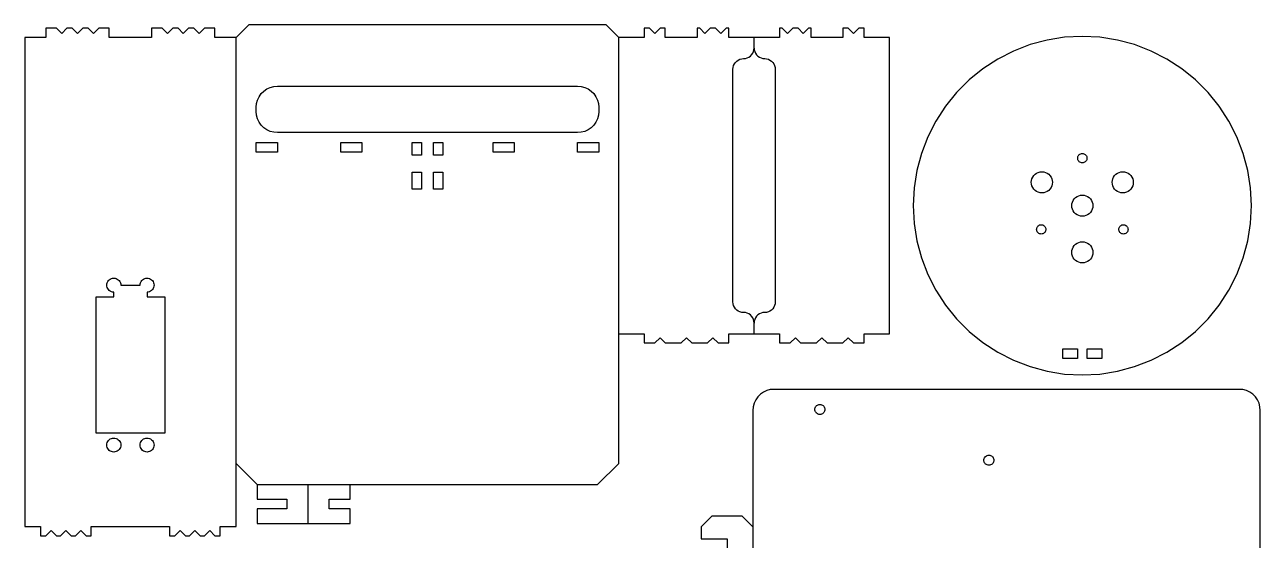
# Model space of a CAD drawing. Extents: x 1 to 379, y -3 to 378.
# Drawn here: x 1 to 372.1, y 222.9 to 377.7 of the extents above; entities that cross this region are included whole.
import ezdxf

# ---------------------------------------------------------------- set-up
doc = ezdxf.new("R2010")
doc.units = 0
doc.layers.add('SHEET_VIEW_1_DRAWING_1', color=7, linetype='CONTINUOUS')

msp = doc.modelspace()

# ---------------------------------------------------------------- linework, layer by layer
at = {"layer": 'SHEET_VIEW_1_DRAWING_1', "color": 5}
for p, q in [((10.52, 376.64), (7.35, 376.64)), ((7.35, 376.64), (7.35, 373.84)), ((12.11, 375.05), (10.52, 376.64)), ((13.7, 376.64), (12.11, 375.05)), ((15.29, 376.64), (13.7, 376.64)), ((16.88, 375.05), (15.29, 376.64)), ((18.46, 376.64), (16.88, 375.05)), ((20.05, 376.64), (18.46, 376.64)), ((21.64, 375.05), (20.05, 376.64)), ((23.22, 376.64), (21.64, 375.05)), ((26.4, 376.64), (23.22, 376.64)), ((26.4, 373.84), (26.4, 376.64)), ((39.1, 376.64), (39.1, 373.84)), ((42.27, 376.64), (39.1, 376.64)), ((43.86, 375.05), (42.27, 376.64)), ((45.45, 376.64), (43.86, 375.05)), ((47.04, 376.64), (45.45, 376.64)), ((48.62, 375.05), (47.04, 376.64)), ((50.21, 376.64), (48.62, 375.05)), ((51.8, 376.64), (50.21, 376.64)), ((53.39, 375.05), (51.8, 376.64)), ((54.97, 376.64), (53.39, 375.05)), ((58.15, 376.64), (54.97, 376.64)), ((58.15, 373.84), (58.15, 376.64)), ((68.31, 377.65), (64.5, 373.84)), ((175.62, 377.65), (68.31, 377.65)), ((179.43, 373.84), (175.62, 377.65)), ((187.05, 376.64), (187.05, 373.84)), ((188.64, 376.64), (187.05, 376.64)), ((190.23, 375.05), (188.64, 376.64)), ((191.82, 376.64), (190.23, 375.05)), ((193.4, 376.64), (191.82, 376.64)), ((193.4, 373.84), (193.4, 376.64)), ((202.93, 376.64), (202.93, 373.84)), ((203.72, 376.64), (202.93, 376.64)), ((205.31, 375.05), (203.72, 376.64)), ((206.9, 376.64), (205.31, 375.05)), ((208.49, 376.64), (206.9, 376.64)), ((210.07, 375.05), (208.49, 376.64)), ((211.66, 376.64), (210.07, 375.05)), ((212.45, 376.64), (211.66, 376.64)), ((212.45, 373.84), (212.45, 376.64)), ((228.49, 376.64), (227.69, 376.64)), ((227.69, 376.64), (227.69, 373.84)), ((230.08, 375.05), (228.49, 376.64)), ((231.66, 376.64), (230.08, 375.05)), ((233.25, 376.64), (231.66, 376.64)), ((234.84, 375.05), (233.25, 376.64)), ((236.43, 376.64), (234.84, 375.05)), ((237.22, 376.64), (236.43, 376.64)), ((237.22, 373.84), (237.22, 376.64)), ((246.74, 376.64), (246.74, 373.84)), ((248.33, 376.64), (246.74, 376.64)), ((249.92, 375.05), (248.33, 376.64)), ((251.51, 376.64), (249.92, 375.05)), ((253.09, 376.64), (251.51, 376.64)), ((253.09, 373.84), (253.09, 376.64)), ((7.35, 373.84), (1, 373.84)), ((1, 373.84), (1, 227.03)), ((39.1, 373.84), (26.4, 373.84)), ((64.5, 373.84), (58.15, 373.84)), ((64.5, 227.03), (64.5, 373.84)), ((179.43, 246.02), (179.43, 373.84)), ((187.05, 373.84), (179.43, 373.84)), ((202.93, 373.84), (193.4, 373.84)), ((220.07, 373.84), (212.45, 373.84)), ((227.69, 373.84), (220.07, 373.84)), ((220.07, 370.67), (220.07, 373.84)), ((246.74, 373.84), (237.22, 373.84)), ((260.71, 373.84), (253.09, 373.84)), ((260.71, 284.94), (260.71, 373.84)), ((302.94, 371.68), (297.98, 369.77)), ((308.08, 373.05), (302.94, 371.68)), ((313.33, 373.88), (308.08, 373.05)), ((318.64, 374.16), (313.33, 373.88)), ((323.95, 373.88), (318.64, 374.16)), ((329.2, 373.05), (323.95, 373.88)), ((334.34, 371.68), (329.2, 373.05)), ((339.3, 369.77), (334.34, 371.68)), ((215.81, 367.3), (216.35, 367.45)), ((216.35, 367.45), (216.9, 367.49)), ((216.9, 367.49), (217.45, 367.54)), ((217.45, 367.54), (217.99, 367.69)), ((217.99, 367.69), (218.49, 367.92)), ((218.49, 367.92), (218.94, 368.24)), ((218.94, 368.24), (219.33, 368.63)), ((219.33, 368.63), (219.65, 369.08)), ((219.65, 369.08), (219.88, 369.58)), ((219.88, 369.58), (220.03, 370.12)), ((220.03, 370.12), (220.07, 370.67)), ((220.07, 370.67), (220.12, 370.12)), ((220.12, 370.12), (220.27, 369.58)), ((220.27, 369.58), (220.5, 369.08)), ((220.5, 369.08), (220.82, 368.63)), ((220.82, 368.63), (221.21, 368.24)), ((221.21, 368.24), (221.66, 367.92)), ((221.66, 367.92), (222.16, 367.69)), ((222.16, 367.69), (222.7, 367.54)), ((222.7, 367.54), (223.25, 367.49)), ((223.25, 367.49), (223.8, 367.45)), ((223.8, 367.45), (224.34, 367.3)), ((297.98, 369.77), (293.24, 367.36)), ((344.04, 367.36), (339.3, 369.77)), ((213.72, 364.32), (213.77, 364.87)), ((213.72, 294.47), (213.72, 364.32)), ((213.77, 364.87), (213.92, 365.4)), ((213.92, 365.4), (214.15, 365.91)), ((214.15, 365.91), (214.47, 366.36)), ((214.47, 366.36), (214.86, 366.75)), ((214.86, 366.75), (215.31, 367.07)), ((215.31, 367.07), (215.81, 367.3)), ((224.34, 367.3), (224.84, 367.07)), ((224.84, 367.07), (225.29, 366.75)), ((225.29, 366.75), (225.68, 366.36)), ((225.68, 366.36), (226, 365.91)), ((226, 365.91), (226.23, 365.4)), ((226.23, 365.4), (226.38, 364.87)), ((226.38, 364.87), (226.42, 364.32)), ((226.42, 364.32), (226.42, 294.47)), ((288.78, 364.46), (284.65, 361.11)), ((293.24, 367.36), (288.78, 364.46)), ((348.5, 364.46), (344.04, 367.36)), ((352.63, 361.11), (348.5, 364.46)), ((284.65, 361.11), (280.89, 357.35)), ((356.39, 357.35), (352.63, 361.11)), ((71.38, 356.06), (72.02, 356.97)), ((72.02, 356.97), (72.8, 357.75)), ((72.8, 357.75), (73.71, 358.39)), ((73.71, 358.39), (74.71, 358.86)), ((74.71, 358.86), (75.78, 359.14)), ((75.78, 359.14), (76.88, 359.24)), ((76.88, 359.24), (167.05, 359.24)), ((167.05, 359.24), (168.16, 359.14)), ((168.16, 359.14), (169.22, 358.86)), ((169.22, 358.86), (170.23, 358.39)), ((170.23, 358.39), (171.13, 357.75)), ((171.13, 357.75), (171.92, 356.97)), ((171.92, 356.97), (172.55, 356.06)), ((280.89, 357.35), (277.54, 353.22)), ((359.74, 353.22), (356.39, 357.35)), ((70.53, 352.89), (70.63, 353.99)), ((70.53, 351.62), (70.53, 352.89)), ((70.63, 353.99), (70.92, 355.06)), ((70.92, 355.06), (71.38, 356.06)), ((172.55, 356.06), (173.02, 355.06)), ((173.02, 355.06), (173.31, 353.99)), ((173.31, 353.99), (173.4, 352.89)), ((173.4, 352.89), (173.4, 351.62)), ((277.54, 353.22), (274.65, 348.76)), ((362.64, 348.76), (359.74, 353.22)), ((70.63, 350.52), (70.53, 351.62)), ((70.92, 349.45), (70.63, 350.52)), ((71.38, 348.44), (70.92, 349.45)), ((173.02, 349.45), (172.55, 348.44)), ((173.31, 350.52), (173.02, 349.45)), ((173.4, 351.62), (173.31, 350.52)), ((72.02, 347.54), (71.38, 348.44)), ((72.8, 346.75), (72.02, 347.54)), ((73.71, 346.12), (72.8, 346.75)), ((74.71, 345.65), (73.71, 346.12)), ((75.78, 345.37), (74.71, 345.65)), ((76.88, 345.27), (75.78, 345.37)), ((167.05, 345.27), (76.88, 345.27)), ((168.16, 345.37), (167.05, 345.27)), ((169.22, 345.65), (168.16, 345.37)), ((170.23, 346.12), (169.22, 345.65)), ((171.13, 346.75), (170.23, 346.12)), ((171.92, 347.54), (171.13, 346.75)), ((172.55, 348.44), (171.92, 347.54)), ((274.65, 348.76), (272.23, 344.02)), ((365.05, 344.02), (362.64, 348.76)), ((70.53, 339.37), (70.53, 342.29)), ((70.53, 342.29), (76.88, 342.29)), ((76.88, 342.29), (76.88, 339.37)), ((95.93, 339.37), (95.93, 342.29)), ((95.93, 342.29), (102.28, 342.29)), ((102.28, 342.29), (102.28, 339.37)), ((117.4, 342.29), (120.19, 342.29)), ((117.4, 338.48), (117.4, 342.29)), ((120.19, 342.29), (120.19, 338.48)), ((123.75, 338.48), (123.75, 342.29)), ((123.75, 342.29), (126.54, 342.29)), ((126.54, 342.29), (126.54, 338.48)), ((141.65, 342.29), (148, 342.29)), ((141.65, 339.37), (141.65, 342.29)), ((148, 342.29), (148, 339.37)), ((167.05, 342.29), (173.4, 342.29)), ((167.05, 339.37), (167.05, 342.29)), ((173.4, 342.29), (173.4, 339.37)), ((272.23, 344.02), (270.33, 339.06)), ((366.96, 339.06), (365.05, 344.02)), ((76.88, 339.37), (70.53, 339.37)), ((102.28, 339.37), (95.93, 339.37)), ((120.19, 338.48), (117.4, 338.48)), ((126.54, 338.48), (123.75, 338.48)), ((148, 339.37), (141.65, 339.37)), ((173.4, 339.37), (167.05, 339.37)), ((270.33, 339.06), (268.95, 333.92)), ((317.25, 337.6), (317.27, 337.84)), ((317.27, 337.84), (317.33, 338.08)), ((317.33, 338.08), (317.43, 338.3)), ((317.43, 338.3), (317.57, 338.5)), ((317.57, 338.5), (317.74, 338.67)), ((317.74, 338.67), (317.94, 338.81)), ((317.94, 338.81), (318.16, 338.91)), ((318.16, 338.91), (318.4, 338.98)), ((318.4, 338.98), (318.64, 339)), ((318.64, 339), (318.89, 338.98)), ((318.89, 338.98), (319.12, 338.91)), ((319.12, 338.91), (319.34, 338.81)), ((319.34, 338.81), (319.54, 338.67)), ((319.54, 338.67), (319.71, 338.5)), ((319.71, 338.5), (319.85, 338.3)), ((319.85, 338.3), (319.96, 338.08)), ((319.96, 338.08), (320.02, 337.84)), ((320.02, 337.84), (320.04, 337.6)), ((368.33, 333.92), (366.96, 339.06)), ((317.27, 337.36), (317.25, 337.6)), ((317.33, 337.12), (317.27, 337.36)), ((317.43, 336.9), (317.33, 337.12)), ((317.57, 336.7), (317.43, 336.9)), ((317.74, 336.53), (317.57, 336.7)), ((317.94, 336.39), (317.74, 336.53)), ((318.16, 336.29), (317.94, 336.39)), ((318.4, 336.22), (318.16, 336.29)), ((318.64, 336.2), (318.4, 336.22)), ((318.89, 336.22), (318.64, 336.2)), ((319.12, 336.29), (318.89, 336.22)), ((319.34, 336.39), (319.12, 336.29)), ((319.54, 336.53), (319.34, 336.39)), ((319.71, 336.7), (319.54, 336.53)), ((319.85, 336.9), (319.71, 336.7)), ((319.96, 337.12), (319.85, 336.9)), ((320.02, 337.36), (319.96, 337.12)), ((320.04, 337.6), (320.02, 337.36)), ((117.4, 333.41), (120.19, 333.41)), ((117.4, 328.33), (117.4, 333.41)), ((120.19, 333.41), (120.19, 328.33)), ((123.75, 328.33), (123.75, 333.41)), ((123.75, 333.41), (126.54, 333.41)), ((126.54, 333.41), (126.54, 328.33)), ((268.95, 333.92), (268.12, 328.67)), ((303.32, 330.37), (303.37, 330.92)), ((303.37, 329.82), (303.32, 330.37)), ((303.37, 330.92), (303.52, 331.46)), ((303.52, 331.46), (303.75, 331.96)), ((303.75, 331.96), (304.07, 332.41)), ((304.07, 332.41), (304.46, 332.81)), ((304.46, 332.81), (304.91, 333.12)), ((304.91, 333.12), (305.41, 333.36)), ((305.41, 333.36), (305.95, 333.5)), ((305.95, 333.5), (306.5, 333.55)), ((306.5, 333.55), (307.05, 333.5)), ((307.05, 333.5), (307.59, 333.36)), ((307.59, 333.36), (308.09, 333.12)), ((308.09, 333.12), (308.54, 332.81)), ((308.54, 332.81), (308.93, 332.41)), ((308.93, 332.41), (309.25, 331.96)), ((309.25, 331.96), (309.48, 331.46)), ((309.48, 331.46), (309.63, 330.92)), ((309.63, 330.92), (309.67, 330.37)), ((309.67, 330.37), (309.63, 329.82)), ((327.61, 330.37), (327.66, 330.92)), ((327.66, 329.82), (327.61, 330.37)), ((327.66, 330.92), (327.8, 331.46)), ((327.8, 331.46), (328.04, 331.96)), ((328.04, 331.96), (328.35, 332.41)), ((328.35, 332.41), (328.74, 332.81)), ((328.74, 332.81), (329.2, 333.12)), ((329.2, 333.12), (329.7, 333.36)), ((329.7, 333.36), (330.23, 333.5)), ((330.23, 333.5), (330.79, 333.55)), ((330.79, 333.55), (331.34, 333.5)), ((331.34, 333.5), (331.87, 333.36)), ((331.87, 333.36), (332.37, 333.12)), ((332.37, 333.12), (332.83, 332.81)), ((332.83, 332.81), (333.22, 332.41)), ((333.22, 332.41), (333.54, 331.96)), ((333.54, 331.96), (333.77, 331.46)), ((333.77, 331.46), (333.91, 330.92)), ((333.91, 330.92), (333.96, 330.37)), ((333.96, 330.37), (333.91, 329.82)), ((369.16, 328.67), (368.33, 333.92)), ((120.19, 328.33), (117.4, 328.33)), ((126.54, 328.33), (123.75, 328.33)), ((268.12, 328.67), (267.84, 323.36)), ((303.52, 329.29), (303.37, 329.82)), ((303.75, 328.79), (303.52, 329.29)), ((304.07, 328.33), (303.75, 328.79)), ((304.46, 327.94), (304.07, 328.33)), ((304.91, 327.62), (304.46, 327.94)), ((305.41, 327.39), (304.91, 327.62)), ((305.95, 327.25), (305.41, 327.39)), ((306.5, 327.2), (305.95, 327.25)), ((307.05, 327.25), (306.5, 327.2)), ((307.59, 327.39), (307.05, 327.25)), ((308.09, 327.62), (307.59, 327.39)), ((308.54, 327.94), (308.09, 327.62)), ((308.93, 328.33), (308.54, 327.94)), ((309.25, 328.79), (308.93, 328.33)), ((309.48, 329.29), (309.25, 328.79)), ((309.63, 329.82), (309.48, 329.29)), ((327.8, 329.29), (327.66, 329.82)), ((328.04, 328.79), (327.8, 329.29)), ((328.35, 328.33), (328.04, 328.79)), ((328.74, 327.94), (328.35, 328.33)), ((329.2, 327.62), (328.74, 327.94)), ((329.7, 327.39), (329.2, 327.62)), ((330.23, 327.25), (329.7, 327.39)), ((330.79, 327.2), (330.23, 327.25)), ((331.34, 327.25), (330.79, 327.2)), ((331.87, 327.39), (331.34, 327.25)), ((332.37, 327.62), (331.87, 327.39)), ((332.83, 327.94), (332.37, 327.62)), ((333.22, 328.33), (332.83, 327.94)), ((333.54, 328.79), (333.22, 328.33)), ((333.77, 329.29), (333.54, 328.79)), ((333.91, 329.82), (333.77, 329.29)), ((369.44, 323.36), (369.16, 328.67)), ((267.84, 323.36), (268.12, 318.05)), ((315.47, 323.36), (315.52, 323.91)), ((315.52, 322.81), (315.47, 323.36)), ((315.52, 323.91), (315.66, 324.45)), ((315.66, 324.45), (315.89, 324.95)), ((315.89, 324.95), (316.21, 325.4)), ((316.21, 325.4), (316.6, 325.79)), ((316.6, 325.79), (317.06, 326.11)), ((317.06, 326.11), (317.56, 326.35)), ((317.56, 326.35), (318.09, 326.49)), ((318.09, 326.49), (318.64, 326.54)), ((318.64, 326.54), (319.19, 326.49)), ((319.19, 326.49), (319.73, 326.35)), ((319.73, 326.35), (320.23, 326.11)), ((320.23, 326.11), (320.68, 325.79)), ((320.68, 325.79), (321.07, 325.4)), ((321.07, 325.4), (321.39, 324.95)), ((321.39, 324.95), (321.63, 324.45)), ((321.63, 324.45), (321.77, 323.91)), ((321.77, 323.91), (321.82, 323.36)), ((321.82, 323.36), (321.77, 322.81)), ((369.16, 318.05), (369.44, 323.36)), ((315.66, 322.28), (315.52, 322.81)), ((315.89, 321.77), (315.66, 322.28)), ((316.21, 321.32), (315.89, 321.77)), ((316.6, 320.93), (316.21, 321.32)), ((317.06, 320.61), (316.6, 320.93)), ((317.56, 320.38), (317.06, 320.61)), ((318.09, 320.24), (317.56, 320.38)), ((318.64, 320.19), (318.09, 320.24)), ((319.19, 320.24), (318.64, 320.19)), ((319.73, 320.38), (319.19, 320.24)), ((320.23, 320.61), (319.73, 320.38)), ((320.68, 320.93), (320.23, 320.61)), ((321.07, 321.32), (320.68, 320.93)), ((321.39, 321.77), (321.07, 321.32)), ((321.63, 322.28), (321.39, 321.77)), ((321.77, 322.81), (321.63, 322.28)), ((268.12, 318.05), (268.95, 312.8)), ((304.92, 316.24), (304.94, 316.49)), ((304.94, 316), (304.92, 316.24)), ((304.94, 316.49), (305, 316.72)), ((305, 315.77), (304.94, 316)), ((305, 316.72), (305.1, 316.94)), ((305.1, 315.54), (305, 315.77)), ((305.1, 316.94), (305.24, 317.14)), ((305.24, 315.35), (305.1, 315.54)), ((305.24, 317.14), (305.41, 317.31)), ((305.41, 317.31), (305.61, 317.45)), ((305.61, 317.45), (305.83, 317.56)), ((305.83, 317.56), (306.07, 317.62)), ((306.07, 317.62), (306.31, 317.64)), ((306.31, 317.64), (306.56, 317.62)), ((306.56, 317.62), (306.79, 317.56)), ((306.79, 317.56), (307.01, 317.45)), ((307.01, 317.45), (307.21, 317.31)), ((307.21, 317.31), (307.38, 317.14)), ((307.38, 317.14), (307.52, 316.94)), ((307.52, 315.54), (307.38, 315.35)), ((307.52, 316.94), (307.63, 316.72)), ((307.63, 315.77), (307.52, 315.54)), ((307.63, 316.72), (307.69, 316.49)), ((307.69, 316), (307.63, 315.77)), ((307.69, 316.49), (307.71, 316.24)), ((307.71, 316.24), (307.69, 316)), ((329.58, 316.24), (329.6, 316.49)), ((329.6, 316), (329.58, 316.24)), ((329.6, 316.49), (329.66, 316.72)), ((329.66, 315.77), (329.6, 316)), ((329.66, 316.72), (329.76, 316.94)), ((329.76, 315.54), (329.66, 315.77)), ((329.76, 316.94), (329.9, 317.14)), ((329.9, 315.35), (329.76, 315.54)), ((329.9, 317.14), (330.07, 317.31)), ((330.07, 317.31), (330.27, 317.45)), ((330.27, 317.45), (330.49, 317.56)), ((330.49, 317.56), (330.73, 317.62)), ((330.73, 317.62), (330.97, 317.64)), ((330.97, 317.64), (331.22, 317.62)), ((331.22, 317.62), (331.45, 317.56)), ((331.45, 317.56), (331.67, 317.45)), ((331.67, 317.45), (331.87, 317.31)), ((331.87, 317.31), (332.04, 317.14)), ((332.04, 317.14), (332.18, 316.94)), ((332.18, 315.54), (332.04, 315.35)), ((332.18, 316.94), (332.29, 316.72)), ((332.29, 315.77), (332.18, 315.54)), ((332.29, 316.72), (332.35, 316.49)), ((332.35, 316), (332.29, 315.77)), ((332.35, 316.49), (332.37, 316.24)), ((332.37, 316.24), (332.35, 316)), ((368.33, 312.8), (369.16, 318.05)), ((268.95, 312.8), (270.33, 307.66)), ((305.41, 315.17), (305.24, 315.35)), ((305.61, 315.03), (305.41, 315.17)), ((305.83, 314.93), (305.61, 315.03)), ((306.07, 314.87), (305.83, 314.93)), ((306.31, 314.85), (306.07, 314.87)), ((306.56, 314.87), (306.31, 314.85)), ((306.79, 314.93), (306.56, 314.87)), ((307.01, 315.03), (306.79, 314.93)), ((307.21, 315.17), (307.01, 315.03)), ((307.38, 315.35), (307.21, 315.17)), ((316.21, 311.38), (316.6, 311.77)), ((316.6, 311.77), (317.06, 312.09)), ((317.06, 312.09), (317.56, 312.32)), ((317.56, 312.32), (318.09, 312.47)), ((318.09, 312.47), (318.64, 312.52)), ((318.64, 312.52), (319.19, 312.47)), ((319.19, 312.47), (319.73, 312.32)), ((319.73, 312.32), (320.23, 312.09)), ((320.23, 312.09), (320.68, 311.77)), ((320.68, 311.77), (321.07, 311.38)), ((330.07, 315.17), (329.9, 315.35)), ((330.27, 315.03), (330.07, 315.17)), ((330.49, 314.93), (330.27, 315.03)), ((330.73, 314.87), (330.49, 314.93)), ((330.97, 314.85), (330.73, 314.87)), ((331.22, 314.87), (330.97, 314.85)), ((331.45, 314.93), (331.22, 314.87)), ((331.67, 315.03), (331.45, 314.93)), ((331.87, 315.17), (331.67, 315.03)), ((332.04, 315.35), (331.87, 315.17)), ((366.96, 307.66), (368.33, 312.8)), ((315.47, 309.34), (315.52, 309.89)), ((315.52, 308.79), (315.47, 309.34)), ((315.52, 309.89), (315.66, 310.43)), ((315.66, 308.25), (315.52, 308.79)), ((315.66, 310.43), (315.89, 310.93)), ((315.89, 307.75), (315.66, 308.25)), ((315.89, 310.93), (316.21, 311.38)), ((321.07, 311.38), (321.39, 310.93)), ((321.39, 310.93), (321.63, 310.43)), ((321.63, 308.25), (321.39, 307.75)), ((321.63, 310.43), (321.77, 309.89)), ((321.77, 308.79), (321.63, 308.25)), ((321.77, 309.89), (321.82, 309.34)), ((321.82, 309.34), (321.77, 308.79)), ((270.33, 307.66), (272.23, 302.7)), ((316.21, 307.3), (315.89, 307.75)), ((316.6, 306.91), (316.21, 307.3)), ((317.06, 306.59), (316.6, 306.91)), ((317.56, 306.36), (317.06, 306.59)), ((318.09, 306.21), (317.56, 306.36)), ((318.64, 306.17), (318.09, 306.21)), ((319.19, 306.21), (318.64, 306.17)), ((319.73, 306.36), (319.19, 306.21)), ((320.23, 306.59), (319.73, 306.36)), ((320.68, 306.91), (320.23, 306.59)), ((321.07, 307.3), (320.68, 306.91)), ((321.39, 307.75), (321.07, 307.3)), ((365.05, 302.7), (366.96, 307.66)), ((25.93, 300.57), (26.14, 300.87)), ((26.14, 300.87), (26.4, 301.13)), ((26.4, 301.13), (26.7, 301.34)), ((26.7, 301.34), (27.03, 301.49)), ((27.03, 301.49), (27.39, 301.59)), ((27.39, 301.59), (27.75, 301.62)), ((27.75, 301.62), (28.12, 301.59)), ((28.12, 301.59), (28.47, 301.49)), ((28.47, 301.49), (28.8, 301.34)), ((28.8, 301.34), (29.1, 301.13)), ((29.1, 301.13), (29.36, 300.87)), ((29.36, 300.87), (29.57, 300.57)), ((35.93, 300.57), (36.14, 300.87)), ((36.14, 300.87), (36.4, 301.13)), ((36.4, 301.13), (36.7, 301.34)), ((36.7, 301.34), (37.03, 301.49)), ((37.03, 301.49), (37.38, 301.59)), ((37.38, 301.59), (37.75, 301.62)), ((37.75, 301.62), (38.11, 301.59)), ((38.11, 301.59), (38.47, 301.49)), ((38.47, 301.49), (38.8, 301.34)), ((38.8, 301.34), (39.1, 301.13)), ((39.1, 301.13), (39.36, 300.87)), ((39.36, 300.87), (39.57, 300.57)), ((272.23, 302.7), (274.65, 297.96)), ((362.64, 297.96), (365.05, 302.7)), ((25.65, 299.52), (25.68, 299.89)), ((25.68, 299.16), (25.65, 299.52)), ((25.68, 299.89), (25.78, 300.24)), ((25.78, 298.8), (25.68, 299.16)), ((25.78, 300.24), (25.93, 300.57)), ((25.93, 298.47), (25.78, 298.8)), ((26.14, 298.17), (25.93, 298.47)), ((26.4, 297.91), (26.14, 298.17)), ((26.7, 297.7), (26.4, 297.91)), ((27.03, 297.55), (26.7, 297.7)), ((27.38, 297.45), (27.03, 297.55)), ((27.75, 297.42), (27.38, 297.45)), ((27.75, 295.96), (27.75, 297.42)), ((29.57, 300.57), (29.72, 300.24)), ((29.72, 300.24), (29.82, 299.88)), ((29.82, 299.88), (29.85, 299.52)), ((29.85, 299.52), (35.65, 299.52)), ((35.65, 299.52), (35.68, 299.88)), ((35.68, 299.88), (35.78, 300.24)), ((35.78, 300.24), (35.93, 300.57)), ((38.12, 297.45), (37.75, 297.42)), ((37.75, 297.42), (37.75, 295.96)), ((38.47, 297.55), (38.12, 297.45)), ((38.8, 297.7), (38.47, 297.55)), ((39.1, 297.91), (38.8, 297.7)), ((39.36, 298.17), (39.1, 297.91)), ((39.57, 298.47), (39.36, 298.17)), ((39.57, 300.57), (39.72, 300.24)), ((39.72, 298.8), (39.57, 298.47)), ((39.72, 300.24), (39.82, 299.89)), ((39.82, 299.16), (39.72, 298.8)), ((39.82, 299.89), (39.85, 299.52)), ((39.85, 299.52), (39.82, 299.16)), ((274.65, 297.96), (277.54, 293.5)), ((359.74, 293.5), (362.64, 297.96)), ((22.46, 255.07), (22.46, 295.96)), ((22.46, 295.96), (27.75, 295.96)), ((37.75, 295.96), (43.04, 295.96)), ((43.04, 295.96), (43.04, 255.07)), ((213.77, 293.92), (213.72, 294.47)), ((213.92, 293.38), (213.77, 293.92)), ((214.15, 292.88), (213.92, 293.38)), ((226.23, 293.38), (226, 292.88)), ((226.38, 293.92), (226.23, 293.38)), ((226.42, 294.47), (226.38, 293.92)), ((277.54, 293.5), (280.89, 289.37)), ((356.39, 289.37), (359.74, 293.5)), ((214.47, 292.43), (214.15, 292.88)), ((214.86, 292.04), (214.47, 292.43)), ((215.31, 291.72), (214.86, 292.04)), ((215.81, 291.49), (215.31, 291.72)), ((216.35, 291.34), (215.81, 291.49)), ((216.9, 291.29), (216.35, 291.34)), ((217.45, 291.25), (216.9, 291.29)), ((217.99, 291.1), (217.45, 291.25)), ((218.49, 290.87), (217.99, 291.1)), ((218.94, 290.55), (218.49, 290.87)), ((219.33, 290.16), (218.94, 290.55)), ((219.65, 289.71), (219.33, 290.16)), ((219.88, 289.2), (219.65, 289.71)), ((220.5, 289.71), (220.27, 289.2)), ((220.82, 290.16), (220.5, 289.71)), ((221.21, 290.55), (220.82, 290.16)), ((221.66, 290.87), (221.21, 290.55)), ((222.16, 291.1), (221.66, 290.87)), ((222.7, 291.25), (222.16, 291.1)), ((223.25, 291.29), (222.7, 291.25)), ((223.8, 291.34), (223.25, 291.29)), ((224.34, 291.49), (223.8, 291.34)), ((224.84, 291.72), (224.34, 291.49)), ((225.29, 292.04), (224.84, 291.72)), ((225.68, 292.43), (225.29, 292.04)), ((226, 292.88), (225.68, 292.43)), ((220.03, 288.67), (219.88, 289.2)), ((220.07, 288.12), (220.03, 288.67)), ((220.12, 288.67), (220.07, 288.12)), ((220.07, 284.94), (220.07, 288.12)), ((220.27, 289.2), (220.12, 288.67)), ((280.89, 289.37), (284.65, 285.61)), ((352.63, 285.61), (356.39, 289.37)), ((179.43, 284.94), (187.05, 284.94)), ((187.05, 284.94), (187.05, 282.15)), ((187.05, 282.15), (190.23, 282.15)), ((190.23, 282.15), (191.82, 283.74)), ((191.82, 283.74), (193.4, 282.15)), ((193.4, 282.15), (198.17, 282.15)), ((198.17, 282.15), (199.75, 283.74)), ((199.75, 283.74), (201.34, 282.15)), ((201.34, 282.15), (206.1, 282.15)), ((206.1, 282.15), (207.69, 283.74)), ((207.69, 283.74), (209.28, 282.15)), ((209.28, 282.15), (212.45, 282.15)), ((212.45, 282.15), (212.45, 284.94)), ((212.45, 284.94), (220.07, 284.94)), ((220.07, 284.94), (227.69, 284.94)), ((227.69, 284.94), (227.69, 282.15)), ((227.69, 282.15), (230.87, 282.15)), ((230.87, 282.15), (232.46, 283.74)), ((232.46, 283.74), (234.04, 282.15)), ((234.04, 282.15), (238.81, 282.15)), ((238.81, 282.15), (240.39, 283.74)), ((240.39, 283.74), (241.98, 282.15)), ((241.98, 282.15), (246.74, 282.15)), ((246.74, 282.15), (248.33, 283.74)), ((248.33, 283.74), (249.92, 282.15)), ((249.92, 282.15), (253.09, 282.15)), ((253.09, 284.94), (260.71, 284.94)), ((253.09, 282.15), (253.09, 284.94)), ((284.65, 285.61), (288.78, 282.26)), ((288.78, 282.26), (293.24, 279.37)), ((344.04, 279.37), (348.5, 282.26)), ((348.5, 282.26), (352.63, 285.61)), ((293.24, 279.37), (297.98, 276.95)), ((312.8, 280.37), (317.18, 280.37)), ((312.8, 277.45), (312.8, 280.37)), ((317.18, 280.37), (317.18, 277.45)), ((320.1, 280.37), (324.48, 280.37)), ((320.1, 277.45), (320.1, 280.37)), ((324.48, 280.37), (324.48, 277.45)), ((339.3, 276.95), (344.04, 279.37)), ((297.98, 276.95), (302.94, 275.05)), ((302.94, 275.05), (308.08, 273.67)), ((317.18, 277.45), (312.8, 277.45)), ((324.48, 277.45), (320.1, 277.45)), ((329.2, 273.67), (334.34, 275.05)), ((334.34, 275.05), (339.3, 276.95)), ((308.08, 273.67), (313.33, 272.84)), ((313.33, 272.84), (318.64, 272.56)), ((318.64, 272.56), (323.95, 272.84)), ((323.95, 272.84), (329.2, 273.67)), ((222.87, 267.39), (221.96, 266.76)), ((223.87, 267.86), (222.87, 267.39)), ((224.94, 268.15), (223.87, 267.86)), ((226.04, 268.24), (224.94, 268.15)), ((365.74, 268.24), (226.04, 268.24)), ((366.85, 268.15), (365.74, 268.24)), ((367.92, 267.86), (366.85, 268.15)), ((368.92, 267.39), (367.92, 267.86)), ((369.83, 266.76), (368.92, 267.39)), ((220.08, 264.07), (219.79, 263)), ((220.54, 265.07), (220.08, 264.07)), ((221.18, 265.98), (220.54, 265.07)), ((221.96, 266.76), (221.18, 265.98)), ((238.84, 263.36), (239.06, 263.51)), ((239.06, 263.51), (239.3, 263.62)), ((239.3, 263.62), (239.55, 263.69)), ((239.55, 263.69), (239.81, 263.71)), ((239.81, 263.71), (240.07, 263.69)), ((240.07, 263.69), (240.32, 263.62)), ((240.32, 263.62), (240.56, 263.51)), ((240.56, 263.51), (240.77, 263.36)), ((370.61, 265.98), (369.83, 266.76)), ((371.24, 265.07), (370.61, 265.98)), ((371.71, 264.07), (371.24, 265.07)), ((372, 263), (371.71, 264.07)), ((219.79, 263), (219.69, 261.89)), ((219.69, 261.89), (219.69, 153.94)), ((238.31, 262.21), (238.33, 262.47)), ((238.33, 261.95), (238.31, 262.21)), ((238.33, 262.47), (238.4, 262.72)), ((238.4, 261.7), (238.33, 261.95)), ((238.4, 262.72), (238.51, 262.96)), ((238.51, 261.46), (238.4, 261.7)), ((238.51, 262.96), (238.66, 263.18)), ((238.66, 261.25), (238.51, 261.46)), ((238.66, 263.18), (238.84, 263.36)), ((238.84, 261.06), (238.66, 261.25)), ((239.06, 260.91), (238.84, 261.06)), ((239.3, 260.8), (239.06, 260.91)), ((239.55, 260.73), (239.3, 260.8)), ((239.81, 260.71), (239.55, 260.73)), ((240.07, 260.73), (239.81, 260.71)), ((240.32, 260.8), (240.07, 260.73)), ((240.56, 260.91), (240.32, 260.8)), ((240.77, 261.06), (240.56, 260.91)), ((240.77, 263.36), (240.96, 263.18)), ((240.96, 261.25), (240.77, 261.06)), ((240.96, 263.18), (241.11, 262.96)), ((241.11, 261.46), (240.96, 261.25)), ((241.11, 262.96), (241.22, 262.72)), ((241.22, 261.7), (241.11, 261.46)), ((241.22, 262.72), (241.29, 262.47)), ((241.29, 261.95), (241.22, 261.7)), ((241.29, 262.47), (241.31, 262.21)), ((241.31, 262.21), (241.29, 261.95)), ((372.09, 261.89), (372, 263)), ((372.09, 153.94), (372.09, 261.89)), ((43.04, 255.07), (22.46, 255.07)), ((25.78, 252.24), (25.93, 252.57)), ((25.93, 252.57), (26.14, 252.87)), ((26.14, 252.87), (26.4, 253.13)), ((26.4, 253.13), (26.7, 253.34)), ((26.7, 253.34), (27.03, 253.49)), ((27.03, 253.49), (27.39, 253.59)), ((27.39, 253.59), (27.75, 253.62)), ((27.75, 253.62), (28.11, 253.59)), ((28.11, 253.59), (28.47, 253.49)), ((28.47, 253.49), (28.8, 253.34)), ((28.8, 253.34), (29.1, 253.13)), ((29.1, 253.13), (29.36, 252.87)), ((29.36, 252.87), (29.57, 252.57)), ((29.57, 252.57), (29.72, 252.24)), ((35.78, 252.24), (35.93, 252.57)), ((35.93, 252.57), (36.14, 252.87)), ((36.14, 252.87), (36.4, 253.13)), ((36.4, 253.13), (36.7, 253.34)), ((36.7, 253.34), (37.03, 253.49)), ((37.03, 253.49), (37.39, 253.59)), ((37.39, 253.59), (37.75, 253.62)), ((37.75, 253.62), (38.11, 253.59)), ((38.11, 253.59), (38.47, 253.49)), ((38.47, 253.49), (38.8, 253.34)), ((38.8, 253.34), (39.1, 253.13)), ((39.1, 253.13), (39.36, 252.87)), ((39.36, 252.87), (39.57, 252.57)), ((39.57, 252.57), (39.72, 252.24)), ((25.65, 251.52), (25.68, 251.88)), ((25.68, 251.15), (25.65, 251.52)), ((25.68, 251.88), (25.78, 252.24)), ((25.78, 250.8), (25.68, 251.15)), ((25.93, 250.47), (25.78, 250.8)), ((26.14, 250.17), (25.93, 250.47)), ((26.4, 249.91), (26.14, 250.17)), ((26.7, 249.7), (26.4, 249.91)), ((27.03, 249.55), (26.7, 249.7)), ((27.39, 249.45), (27.03, 249.55)), ((27.75, 249.42), (27.39, 249.45)), ((28.11, 249.45), (27.75, 249.42)), ((28.47, 249.55), (28.11, 249.45)), ((28.8, 249.7), (28.47, 249.55)), ((29.1, 249.91), (28.8, 249.7)), ((29.36, 250.17), (29.1, 249.91)), ((29.57, 250.47), (29.36, 250.17)), ((29.72, 250.8), (29.57, 250.47)), ((29.72, 252.24), (29.82, 251.88)), ((29.82, 251.15), (29.72, 250.8)), ((29.82, 251.88), (29.85, 251.52)), ((29.85, 251.52), (29.82, 251.15)), ((35.65, 251.52), (35.68, 251.88)), ((35.68, 251.15), (35.65, 251.52)), ((35.68, 251.88), (35.78, 252.24)), ((35.78, 250.8), (35.68, 251.15)), ((35.93, 250.47), (35.78, 250.8)), ((36.14, 250.17), (35.93, 250.47)), ((36.4, 249.91), (36.14, 250.17)), ((36.7, 249.7), (36.4, 249.91)), ((37.03, 249.55), (36.7, 249.7)), ((37.39, 249.45), (37.03, 249.55)), ((37.75, 249.42), (37.39, 249.45)), ((38.11, 249.45), (37.75, 249.42)), ((38.47, 249.55), (38.11, 249.45)), ((38.8, 249.7), (38.47, 249.55)), ((39.1, 249.91), (38.8, 249.7)), ((39.36, 250.17), (39.1, 249.91)), ((39.57, 250.47), (39.36, 250.17)), ((39.72, 250.8), (39.57, 250.47)), ((39.72, 252.24), (39.82, 251.88)), ((39.82, 251.15), (39.72, 250.8)), ((39.82, 251.88), (39.85, 251.52)), ((39.85, 251.52), (39.82, 251.15)), ((64.5, 246.02), (70.85, 239.67)), ((173.08, 239.67), (179.43, 246.02)), ((289.08, 246.97), (289.1, 247.23)), ((289.1, 246.71), (289.08, 246.97)), ((289.1, 247.23), (289.17, 247.48)), ((289.17, 246.46), (289.1, 246.71)), ((289.17, 247.48), (289.28, 247.72)), ((289.28, 246.22), (289.17, 246.46)), ((289.28, 247.72), (289.43, 247.94)), ((289.43, 246.01), (289.28, 246.22)), ((289.43, 247.94), (289.61, 248.12)), ((289.61, 245.82), (289.43, 246.01)), ((289.61, 248.12), (289.83, 248.27)), ((289.83, 245.67), (289.61, 245.82)), ((289.83, 248.27), (290.06, 248.38)), ((290.06, 245.56), (289.83, 245.67)), ((290.06, 248.38), (290.32, 248.45)), ((290.32, 245.49), (290.06, 245.56)), ((290.32, 248.45), (290.58, 248.47)), ((290.58, 245.47), (290.32, 245.49)), ((290.58, 248.47), (290.84, 248.45)), ((290.84, 245.49), (290.58, 245.47)), ((290.84, 248.45), (291.09, 248.38)), ((291.09, 245.56), (290.84, 245.49)), ((291.09, 248.38), (291.33, 248.27)), ((291.33, 245.67), (291.09, 245.56)), ((291.33, 248.27), (291.54, 248.12)), ((291.54, 245.82), (291.33, 245.67)), ((291.54, 248.12), (291.72, 247.94)), ((291.72, 246.01), (291.54, 245.82)), ((291.72, 247.94), (291.87, 247.72)), ((291.87, 246.22), (291.72, 246.01)), ((291.87, 247.72), (291.99, 247.48)), ((291.99, 246.46), (291.87, 246.22)), ((291.99, 247.48), (292.05, 247.23)), ((292.05, 246.71), (291.99, 246.46)), ((292.05, 247.23), (292.08, 246.97)), ((292.08, 246.97), (292.05, 246.71)), ((70.85, 239.67), (173.08, 239.67)), ((70.85, 239.67), (70.85, 235.29)), ((86.09, 227.98), (86.09, 239.67)), ((98.79, 235.29), (98.79, 239.67)), ((70.85, 235.29), (79.74, 235.29)), ((79.74, 235.29), (79.74, 232.37)), ((92.44, 232.37), (92.44, 235.29)), ((92.44, 235.29), (98.79, 235.29)), ((79.74, 232.37), (70.85, 232.37)), ((70.85, 232.37), (70.85, 227.98)), ((98.79, 232.37), (92.44, 232.37)), ((98.79, 227.98), (98.79, 232.37)), ((207.37, 230.14), (204.2, 226.97)), ((216.52, 230.14), (207.37, 230.14)), ((219.69, 226.97), (216.52, 230.14)), ((1, 227.03), (5.76, 227.03)), ((5.76, 227.03), (5.76, 224.24)), ((21, 224.24), (21, 227.03)), ((21, 227.03), (44.5, 227.03)), ((44.5, 227.03), (44.5, 224.24)), ((59.74, 227.03), (64.5, 227.03)), ((59.74, 224.24), (59.74, 227.03)), ((70.85, 227.98), (86.09, 227.98)), ((86.09, 227.98), (98.79, 227.98)), ((204.2, 226.97), (204.2, 223.41)), ((5.76, 224.24), (7.35, 224.24)), ((7.35, 224.24), (8.94, 225.83)), ((8.94, 225.83), (10.52, 224.24)), ((10.52, 224.24), (11.79, 224.24)), ((11.79, 224.24), (13.38, 225.83)), ((13.38, 225.83), (14.97, 224.24)), ((14.97, 224.24), (16.24, 224.24)), ((16.24, 224.24), (17.83, 225.83)), ((17.83, 225.83), (19.41, 224.24)), ((19.41, 224.24), (21, 224.24)), ((44.5, 224.24), (46.08, 224.24)), ((46.08, 224.24), (47.67, 225.83)), ((47.67, 225.83), (49.26, 224.24)), ((49.26, 224.24), (50.53, 224.24)), ((50.53, 224.24), (52.12, 225.83)), ((52.12, 225.83), (53.7, 224.24)), ((53.7, 224.24), (54.97, 224.24)), ((54.97, 224.24), (56.56, 225.83)), ((56.56, 225.83), (58.15, 224.24)), ((58.15, 224.24), (59.74, 224.24)), ((204.2, 223.41), (211.95, 223.41)), ((211.95, 223.41), (211.95, 220.49))]:
    msp.add_line(p, q, dxfattribs=at)

doc.saveas('drawing.dxf')
